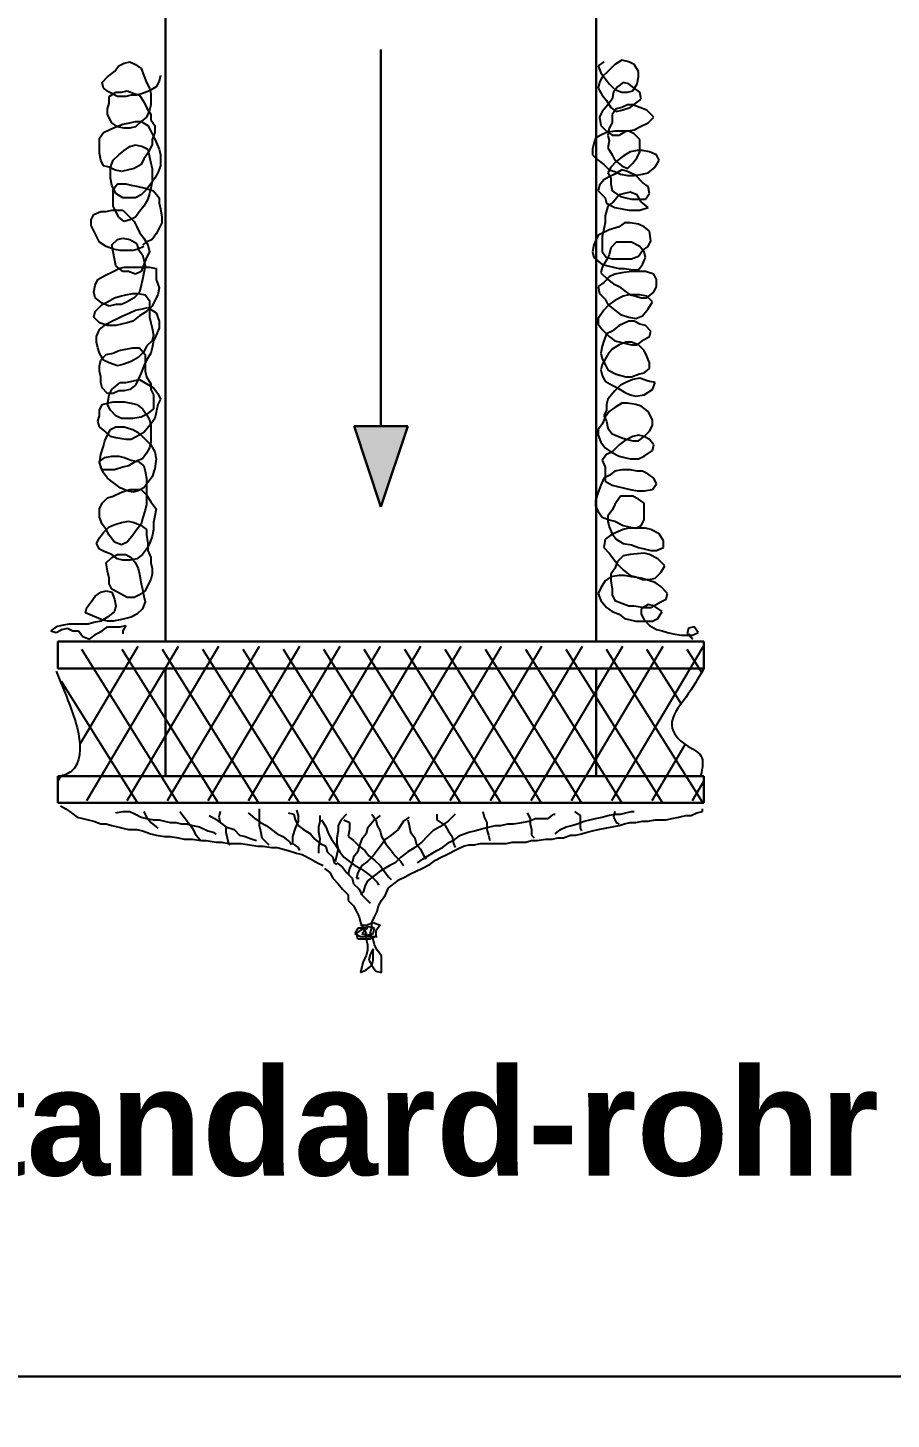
# Model space of a CAD drawing. Extents: x 159 to 725, y 98 to 296.
# Drawn here: x 551.1 to 591.2, y 195 to 259.7 of the extents above; entities that cross this region are included whole.
import ezdxf
from ezdxf.enums import TextEntityAlignment as Align

# ---------------------------------------------------------------- set-up
doc = ezdxf.new("R2010")
doc.units = 0
doc.header["$LTSCALE"] = 8
doc.header["$MEASUREMENT"] = 0
doc.layers.get('0').update_dxf_attribs({"linetype": 'CONTINUOUS'})
doc.layers.add('ACOTA', color=1, linetype='CONTINUOUS')
doc.styles.add('style1', font='')
doc.styles.get('style1').set_extended_font_data('Arial', bold=True)

msp = doc.modelspace()

# ---------------------------------------------------------------- hatches: boundary and pattern name
at = {"lineweight": 30}
msp.add_hatch(color=256, dxfattribs=at).paths.add_polyline_path([(568.75, 241.149), (567.5, 241.149), (566.25, 241.149), (567.5, 237.399)])

# ---------------------------------------------------------------- linework, layer by layer
for p, q in [((557.5, 231.149), (557.5, 266.149)), ((577.5, 266.149), (577.5, 231.149)), ((567.5, 258.649), (567.5, 241.149)), ((567.5, 237.399), (566.25, 241.149)), ((566.25, 241.149), (567.5, 241.149)), ((567.5, 241.149), (568.75, 241.149)), ((568.75, 241.149), (567.5, 237.399)), ((582.5, 231.149), (552.5, 231.149)), ((552.5, 231.149), (552.5, 229.899)), ((582.5, 229.899), (582.5, 231.149)), ((552.5, 229.899), (582.5, 229.899)), ((557.5, 224.899), (557.5, 229.899)), ((577.5, 229.899), (577.5, 224.899)), ((582.5, 229.899), (582.5, 229.899)), ((582.5, 224.899), (552.5, 224.899)), ((552.5, 224.899), (552.5, 223.649)), ((582.5, 223.649), (582.5, 224.899)), ((552.5, 223.649), (582.5, 223.649)), ((577.5, 223.649), (557.5, 223.649)), ((582.5, 223.649), (582.5, 223.649))]:
    msp.add_line(p, q, dxfattribs=at)
at = {"color": 7}
for points in [[(620, 296), (515, 296), (515, 197), (620, 197)], [(620, 197), (515, 197), (515, 98), (620, 98)]]:
    msp.add_lwpolyline(points, close=True, dxfattribs=at)
at = {"layer": 'ACOTA', "color": 7, "lineweight": 25}
for p, q in [((555.324, 257.893), (555.582, 258.022)), ((555.582, 258.022), (555.841, 258.086)), ((555.841, 258.086), (556.099, 257.957)), ((556.099, 257.957), (556.357, 257.764)), ((577.845, 258.086), (577.587, 257.893)), ((578.361, 257.957), (578.038, 257.635)), ((578.684, 258.151), (578.361, 257.957)), ((579.006, 258.086), (578.684, 258.151)), ((579.265, 257.957), (579.006, 258.086)), ((579.458, 257.635), (579.265, 257.957)), ((554.55, 257.119), (554.808, 257.377)), ((554.808, 257.377), (555.131, 257.635)), ((555.131, 257.635), (555.324, 257.893)), ((556.357, 257.764), (556.486, 257.441)), ((556.486, 257.441), (556.615, 257.119)), ((557.26, 257.441), (557.196, 257.183)), ((577.587, 257.893), (577.716, 257.57)), ((577.78, 257.377), (577.651, 257.119)), ((577.716, 257.57), (577.909, 257.312)), ((578.038, 257.635), (577.78, 257.377)), ((577.909, 257.312), (578.103, 257.054)), ((579.394, 257.054), (579.458, 257.377)), ((579.458, 257.377), (579.458, 257.635)), ((554.615, 256.861), (554.55, 257.119)), ((554.873, 256.667), (554.615, 256.861)), ((555.26, 256.474), (554.873, 256.667)), ((554.873, 256.474), (555.195, 256.667)), ((555.195, 256.667), (555.453, 256.667)), ((555.453, 256.667), (555.712, 256.732)), ((555.712, 256.732), (556.034, 256.603)), ((556.744, 256.732), (556.421, 256.603)), ((556.615, 257.119), (556.744, 256.861)), ((557.067, 256.925), (556.744, 256.732)), ((556.744, 256.861), (556.809, 256.603)), ((557.196, 257.183), (557.067, 256.925)), ((577.651, 257.119), (577.587, 256.861)), ((577.587, 256.861), (577.78, 256.538)), ((578.103, 257.054), (578.361, 256.796)), ((578.297, 256.667), (578.232, 256.345)), ((578.49, 256.925), (578.297, 256.667)), ((578.361, 256.796), (578.684, 256.667)), ((578.748, 257.119), (578.49, 256.925)), ((578.684, 256.667), (578.942, 256.667)), ((579.006, 257.054), (578.748, 257.119)), ((578.942, 256.667), (579.2, 256.732)), ((579.265, 256.861), (579.006, 257.054)), ((579.2, 256.732), (579.394, 257.054)), ((579.523, 256.667), (579.265, 256.861)), ((579.587, 256.345), (579.523, 256.667)), ((554.808, 255.893), (554.873, 256.151)), ((554.873, 256.151), (554.873, 256.474)), ((555.647, 256.474), (555.26, 256.474)), ((555.905, 256.538), (555.647, 256.474)), ((556.163, 256.538), (555.905, 256.538)), ((556.034, 256.603), (556.292, 256.538)), ((556.421, 256.603), (556.163, 256.538)), ((556.292, 256.538), (556.486, 256.216)), ((556.486, 256.216), (556.615, 255.958)), ((556.809, 256.087), (556.744, 255.829)), ((556.809, 256.603), (556.809, 256.087)), ((577.78, 256.538), (577.974, 256.28)), ((578.038, 256.087), (577.78, 255.764)), ((577.974, 256.28), (578.168, 255.958)), ((578.232, 256.345), (578.038, 256.087)), ((578.942, 256.087), (578.684, 255.958)), ((579.2, 256.087), (578.942, 256.087)), ((579.071, 255.958), (579.329, 256.151)), ((579.523, 255.958), (579.2, 256.087)), ((579.329, 256.151), (579.587, 256.345)), ((554.808, 255.635), (554.808, 255.893)), ((555.002, 255.248), (554.808, 255.635)), ((556.615, 255.506), (556.357, 255.313)), ((556.615, 255.958), (556.809, 255.635)), ((556.744, 255.829), (556.615, 255.506)), ((556.809, 255.635), (556.809, 255.377)), ((556.809, 255.377), (557.002, 255.119)), ((577.78, 255.764), (577.651, 255.506)), ((577.651, 255.506), (577.716, 255.119)), ((578.168, 255.958), (578.426, 255.764)), ((578.426, 255.893), (578.232, 255.635)), ((578.232, 255.635), (578.232, 255.248)), ((578.684, 255.958), (578.426, 255.893)), ((578.426, 255.764), (578.684, 255.829)), ((578.684, 255.829), (579.071, 255.958)), ((579.845, 255.829), (579.523, 255.958)), ((580.168, 255.506), (579.845, 255.829)), ((579.91, 255.248), (580.168, 255.506)), ((554.421, 254.538), (554.615, 254.796)), ((554.615, 254.796), (554.873, 254.925)), ((554.873, 254.925), (555.195, 255.054)), ((555.26, 255.054), (555.002, 255.248)), ((555.195, 255.054), (555.518, 255.184)), ((555.582, 254.99), (555.26, 255.054)), ((555.518, 255.184), (555.841, 255.248)), ((555.841, 254.99), (555.582, 254.99)), ((555.841, 255.248), (556.099, 255.313)), ((556.099, 255.054), (555.841, 254.99)), ((556.357, 255.313), (556.099, 255.054)), ((556.099, 255.313), (556.357, 255.313)), ((556.357, 255.313), (556.679, 255.119)), ((556.679, 255.119), (556.809, 254.861)), ((556.809, 254.861), (556.938, 254.603)), ((557.002, 254.796), (556.873, 254.474)), ((557.002, 255.119), (557.002, 254.796)), ((577.716, 255.119), (577.974, 254.861)), ((577.974, 254.796), (577.716, 254.667)), ((577.974, 254.861), (578.232, 254.667)), ((578.361, 254.861), (577.974, 254.796)), ((578.103, 254.99), (578.038, 254.667)), ((578.232, 255.248), (578.103, 254.99)), ((579.006, 254.861), (578.361, 254.861)), ((578.555, 254.667), (578.877, 254.861)), ((578.877, 254.861), (579.265, 254.925)), ((579.265, 254.732), (579.006, 254.861)), ((579.265, 254.925), (579.523, 255.054)), ((579.523, 254.474), (579.265, 254.732)), ((579.523, 255.054), (579.91, 255.248)), ((554.421, 253.829), (554.421, 254.538)), ((555.582, 253.958), (555.841, 254.151)), ((555.841, 254.151), (556.099, 254.216)), ((556.099, 254.216), (556.421, 254.151)), ((556.421, 254.151), (556.679, 254.022)), ((556.873, 254.216), (556.679, 253.829)), ((556.873, 254.474), (556.873, 254.216)), ((556.938, 254.603), (557.067, 254.345)), ((557.067, 254.345), (557.196, 254.022)), ((577.393, 254.28), (577.329, 254.022)), ((577.458, 254.538), (577.393, 254.28)), ((577.716, 254.667), (577.458, 254.538)), ((578.038, 254.667), (578.103, 254.409)), ((578.103, 254.409), (578.038, 254.087)), ((578.038, 254.087), (578.232, 253.764)), ((578.232, 254.667), (578.555, 254.667)), ((579.523, 253.893), (579.523, 254.474)), ((554.485, 253.506), (554.421, 253.829)), ((554.615, 253.248), (554.485, 253.506)), ((554.937, 253.184), (555.066, 253.506)), ((555.066, 253.506), (555.324, 253.764)), ((555.324, 253.764), (555.582, 253.958)), ((556.486, 253.571), (556.357, 253.313)), ((556.679, 253.829), (556.486, 253.571)), ((556.679, 254.022), (556.809, 253.377)), ((557.196, 254.022), (557.26, 253.764)), ((557.26, 253.764), (557.26, 253.248)), ((577.329, 254.022), (577.329, 253.764)), ((577.329, 253.764), (577.587, 253.506)), ((577.587, 253.506), (577.845, 253.313)), ((578.426, 253.442), (578.168, 253.184)), ((578.232, 253.764), (578.361, 253.506)), ((578.361, 253.506), (578.684, 253.248)), ((578.748, 253.7), (578.426, 253.442)), ((579.071, 253.893), (578.748, 253.7)), ((579.394, 253.958), (579.071, 253.893)), ((579.2, 253.377), (579.394, 253.635)), ((579.652, 253.958), (579.394, 253.958)), ((579.394, 253.635), (579.523, 253.893)), ((579.974, 253.893), (579.652, 253.958)), ((580.297, 253.764), (579.974, 253.893)), ((580.232, 253.184), (580.426, 253.506)), ((580.426, 253.506), (580.297, 253.764)), ((554.873, 253.184), (554.615, 253.248)), ((555.131, 253.055), (554.873, 253.184)), ((554.937, 252.668), (554.937, 253.184)), ((555.453, 252.99), (555.131, 253.055)), ((555.776, 253.055), (555.453, 252.99)), ((556.034, 253.119), (555.776, 253.055)), ((556.357, 253.313), (556.034, 253.119)), ((556.809, 253.377), (556.873, 253.119)), ((556.873, 253.119), (556.873, 252.539)), ((557.131, 252.926), (557.002, 252.668)), ((557.26, 253.248), (557.131, 252.926)), ((577.845, 253.313), (578.103, 253.055)), ((578.168, 253.184), (578.038, 252.926)), ((578.038, 252.926), (578.168, 252.668)), ((578.103, 253.055), (578.361, 252.99)), ((578.361, 252.861), (578.103, 252.732)), ((578.684, 253.055), (578.361, 252.861)), ((578.361, 252.99), (578.619, 252.861)), ((578.619, 252.861), (578.942, 252.797)), ((578.684, 253.248), (578.942, 253.119)), ((578.942, 252.99), (578.684, 253.055)), ((578.942, 253.119), (579.2, 253.377)), ((579.329, 252.797), (578.942, 252.99)), ((578.942, 252.797), (579.265, 252.797)), ((579.265, 252.797), (579.652, 252.861)), ((579.652, 252.474), (579.329, 252.797)), ((579.652, 252.861), (579.91, 252.926)), ((579.91, 252.926), (580.232, 253.184)), ((555.002, 252.345), (554.937, 252.668)), ((555.195, 251.958), (555.002, 252.345)), ((555.066, 252.152), (555.26, 252.41)), ((555.066, 251.378), (555.066, 252.152)), ((555.26, 252.41), (555.647, 252.41)), ((555.647, 252.41), (555.905, 252.345)), ((555.905, 252.345), (556.228, 252.281)), ((556.228, 252.281), (556.55, 252.216)), ((556.615, 252.152), (556.357, 251.894)), ((556.55, 252.216), (556.938, 252.087)), ((556.809, 252.41), (556.615, 252.152)), ((556.809, 252.216), (556.744, 251.958)), ((557.002, 252.668), (556.809, 252.41)), ((556.873, 252.539), (556.809, 252.216)), ((577.651, 252.345), (577.587, 252.087)), ((577.845, 252.603), (577.651, 252.345)), ((578.103, 252.732), (577.845, 252.603)), ((578.168, 252.668), (578.168, 252.41)), ((578.168, 252.41), (578.232, 252.087)), ((579.91, 252.281), (579.652, 252.474)), ((579.974, 251.958), (579.91, 252.281)), ((555.518, 251.765), (555.195, 251.958)), ((556.099, 251.765), (555.518, 251.765)), ((556.357, 251.894), (556.099, 251.765)), ((556.679, 251.7), (556.486, 251.378)), ((556.744, 251.958), (556.679, 251.7)), ((556.938, 252.087), (557.196, 251.765)), ((557.196, 251.765), (557.196, 251.507)), ((557.196, 251.507), (557.26, 251.249)), ((577.587, 252.087), (577.909, 251.765)), ((577.909, 251.765), (577.974, 251.507)), ((577.974, 251.507), (578.361, 251.313)), ((578.297, 251.571), (578.038, 251.378)), ((578.232, 252.087), (578.619, 251.829)), ((578.555, 251.894), (578.297, 251.571)), ((578.813, 251.958), (578.555, 251.894)), ((578.619, 251.829), (578.877, 251.765)), ((579.071, 252.023), (578.813, 251.958)), ((578.877, 251.765), (579.135, 251.7)), ((579.394, 251.894), (579.071, 252.023)), ((579.135, 251.7), (579.781, 251.7)), ((579.587, 251.571), (579.394, 251.894)), ((579.91, 251.313), (579.587, 251.571)), ((579.781, 251.7), (579.974, 251.958)), ((554.034, 250.733), (554.163, 250.991)), ((554.163, 250.991), (554.485, 251.12)), ((554.485, 251.12), (554.744, 251.12)), ((554.744, 251.12), (555.002, 251.184)), ((555.002, 251.184), (555.518, 251.184)), ((555.195, 251.12), (555.066, 251.378)), ((555.324, 250.862), (555.195, 251.12)), ((555.582, 250.668), (555.324, 250.862)), ((555.518, 251.184), (555.776, 250.926)), ((555.776, 250.926), (556.034, 250.668)), ((556.099, 250.862), (555.841, 250.733)), ((556.292, 251.12), (556.099, 250.862)), ((556.486, 251.378), (556.292, 251.12)), ((557.26, 251.249), (557.325, 250.862)), ((557.325, 250.862), (557.325, 250.604)), ((578.038, 251.378), (577.909, 250.926)), ((577.909, 250.926), (577.909, 250.604)), ((578.361, 251.313), (578.684, 251.249)), ((578.684, 251.249), (579.006, 251.184)), ((579.006, 251.184), (579.523, 251.184)), ((579.523, 251.184), (579.91, 251.313)), ((554.034, 250.475), (554.034, 250.733)), ((554.421, 249.7), (554.034, 250.475)), ((555.841, 250.733), (555.582, 250.668)), ((556.034, 250.668), (556.163, 250.41)), ((556.163, 250.41), (556.292, 250.152)), ((557.196, 250.345), (557.067, 250.087)), ((557.325, 250.604), (557.196, 250.345)), ((577.909, 250.604), (577.78, 249.958)), ((578.103, 250.281), (577.845, 250.152)), ((578.555, 250.41), (578.103, 250.281)), ((578.813, 250.604), (578.555, 250.41)), ((579.071, 250.604), (578.813, 250.604)), ((579.458, 250.539), (579.071, 250.604)), ((579.716, 250.41), (579.458, 250.539)), ((579.974, 250.216), (579.716, 250.41)), ((580.039, 249.765), (579.974, 250.216)), ((554.744, 249.507), (554.421, 249.7)), ((555.066, 249.378), (554.744, 249.507)), ((555.002, 249.571), (555.26, 249.829)), ((555.066, 249.249), (555.002, 249.571)), ((555.26, 249.829), (555.518, 249.894)), ((555.518, 249.894), (555.841, 249.829)), ((555.841, 249.829), (556.163, 249.636)), ((556.163, 249.636), (556.228, 249.378)), ((556.486, 249.507), (556.228, 249.378)), ((556.292, 250.152), (556.486, 249.894)), ((556.615, 249.7), (556.421, 249.571)), ((556.486, 249.894), (556.679, 249.571)), ((556.873, 249.829), (556.615, 249.7)), ((556.679, 249.571), (556.744, 249.249)), ((557.067, 250.087), (556.873, 249.829)), ((577.393, 249.571), (577.329, 249.249)), ((577.587, 250.023), (577.393, 249.571)), ((577.845, 250.152), (577.587, 250.023)), ((577.78, 249.958), (577.78, 249.249)), ((578.426, 249.7), (578.168, 249.442)), ((579.135, 249.7), (578.426, 249.7)), ((579.523, 249.507), (579.135, 249.7)), ((579.716, 249.249), (579.523, 249.507)), ((579.652, 249.313), (579.91, 249.507)), ((579.91, 249.507), (580.039, 249.765)), ((555.389, 249.313), (555.066, 249.378)), ((555.131, 248.926), (555.066, 249.249)), ((555.195, 248.604), (555.131, 248.926)), ((555.97, 249.313), (555.389, 249.313)), ((556.228, 249.378), (555.97, 249.313)), ((556.228, 249.378), (556.421, 249.12)), ((556.421, 249.12), (556.486, 248.862)), ((556.615, 248.991), (556.486, 248.668)), ((556.486, 248.862), (556.55, 248.604)), ((556.744, 249.249), (556.615, 248.991)), ((577.329, 249.249), (577.393, 248.991)), ((577.393, 248.991), (577.78, 248.668)), ((577.78, 249.249), (577.974, 248.991)), ((577.974, 248.862), (577.78, 248.539)), ((578.103, 249.12), (577.974, 248.862)), ((577.974, 248.991), (578.232, 248.926)), ((578.168, 249.442), (578.103, 249.12)), ((578.232, 248.926), (579.135, 248.926)), ((579.135, 248.926), (579.458, 249.055)), ((579.458, 249.055), (579.652, 249.313)), ((579.652, 248.668), (579.781, 248.991)), ((579.781, 248.991), (579.716, 249.249)), ((554.679, 248.152), (555.066, 248.346)), ((555.066, 248.346), (555.324, 248.475)), ((555.518, 248.346), (555.195, 248.604)), ((555.324, 248.475), (555.582, 248.539)), ((555.776, 248.346), (555.518, 248.346)), ((555.582, 248.539), (556.744, 248.539)), ((556.099, 248.217), (555.776, 248.346)), ((556.357, 248.346), (556.099, 248.217)), ((556.486, 248.668), (556.357, 248.346)), ((556.486, 248.281), (556.421, 247.959)), ((556.55, 248.604), (556.486, 248.281)), ((556.744, 248.539), (557.067, 248.475)), ((557.067, 248.475), (557.067, 247.959)), ((577.78, 248.539), (577.716, 248.281)), ((577.716, 248.281), (578.038, 247.959)), ((577.78, 248.668), (578.038, 248.604)), ((578.038, 248.604), (578.297, 248.539)), ((578.361, 248.217), (578.103, 248.088)), ((578.297, 248.539), (578.555, 248.475)), ((578.684, 248.281), (578.361, 248.217)), ((578.555, 248.475), (578.813, 248.475)), ((579.135, 248.346), (578.684, 248.281)), ((578.813, 248.475), (579.2, 248.41)), ((579.781, 248.346), (579.135, 248.346)), ((579.2, 248.41), (579.458, 248.41)), ((579.458, 248.41), (579.652, 248.668)), ((580.168, 248.217), (579.781, 248.346)), ((580.297, 247.959), (580.168, 248.217)), ((554.163, 247.378), (554.227, 247.701)), ((554.227, 247.701), (554.356, 247.959)), ((554.356, 247.959), (554.679, 248.152)), ((556.357, 247.701), (556.292, 247.378)), ((556.421, 247.959), (556.357, 247.701)), ((557.067, 247.959), (557.196, 247.572)), ((557.196, 247.572), (557.131, 247.249)), ((577.845, 247.83), (577.587, 247.636)), ((577.587, 247.636), (577.651, 247.314)), ((578.103, 248.088), (577.845, 247.83)), ((578.038, 247.959), (578.297, 247.765)), ((578.297, 247.765), (578.555, 247.636)), ((578.555, 247.636), (578.813, 247.443)), ((580.168, 247.378), (580.297, 247.636)), ((580.297, 247.636), (580.297, 247.959)), ((554.227, 247.12), (554.163, 247.378)), ((554.55, 246.862), (554.227, 247.12)), ((554.55, 246.798), (554.808, 246.927)), ((554.808, 246.927), (555.131, 247.12)), ((555.131, 247.12), (555.389, 247.185)), ((555.389, 247.185), (555.647, 247.249)), ((555.712, 246.927), (555.453, 246.798)), ((555.647, 247.249), (555.97, 247.314)), ((556.034, 247.12), (555.712, 246.927)), ((555.97, 247.314), (556.228, 247.314)), ((556.292, 247.378), (556.034, 247.12)), ((556.228, 247.314), (556.55, 247.249)), ((556.55, 247.249), (556.744, 246.991)), ((556.744, 246.991), (556.744, 246.217)), ((557.002, 246.991), (556.873, 246.733)), ((557.131, 247.249), (557.002, 246.991)), ((577.651, 247.314), (577.909, 247.056)), ((577.909, 247.056), (578.038, 246.798)), ((578.361, 246.991), (578.103, 246.798)), ((578.748, 247.185), (578.361, 246.991)), ((579.006, 247.249), (578.748, 247.185)), ((578.813, 247.443), (579.071, 247.249)), ((579.523, 247.249), (579.006, 247.249)), ((579.071, 247.249), (579.329, 247.185)), ((579.329, 247.185), (579.587, 247.12)), ((579.845, 247.185), (579.523, 247.249)), ((579.587, 247.12), (579.845, 247.12)), ((579.845, 247.12), (580.168, 247.378)), ((580.103, 246.927), (579.845, 247.185)), ((579.91, 246.604), (580.103, 246.927)), ((554.163, 246.217), (554.227, 246.475)), ((554.227, 246.475), (554.55, 246.798)), ((554.873, 246.733), (554.55, 246.862)), ((555.195, 246.798), (554.873, 246.733)), ((555.453, 246.798), (555.195, 246.798)), ((555.26, 246.153), (555.518, 246.282)), ((555.518, 246.282), (555.841, 246.411)), ((555.841, 246.411), (556.099, 246.54)), ((556.292, 246.282), (555.97, 246.024)), ((556.099, 246.54), (556.421, 246.604)), ((556.615, 246.475), (556.292, 246.282)), ((556.421, 246.604), (556.679, 246.669)), ((556.873, 246.733), (556.615, 246.475)), ((556.679, 246.669), (557.067, 246.411)), ((557.067, 246.411), (557.196, 246.024)), ((577.845, 246.54), (577.587, 246.153)), ((578.103, 246.798), (577.845, 246.54)), ((578.038, 246.798), (578.361, 246.54)), ((578.361, 246.54), (578.619, 246.346)), ((578.619, 246.346), (579.006, 246.217)), ((579.329, 246.153), (579.652, 246.282)), ((579.652, 246.282), (579.91, 246.604)), ((554.421, 245.959), (554.163, 246.217)), ((554.292, 245.314), (554.421, 245.636)), ((554.808, 245.83), (554.421, 245.959)), ((554.421, 245.636), (554.744, 245.895)), ((554.744, 245.895), (555.002, 246.024)), ((555.195, 245.83), (554.808, 245.83)), ((555.002, 246.024), (555.26, 246.153)), ((555.453, 245.895), (555.195, 245.83)), ((555.712, 245.959), (555.453, 245.895)), ((555.97, 246.024), (555.712, 245.959)), ((556.744, 246.217), (556.809, 245.959)), ((556.809, 245.959), (556.873, 245.701)), ((556.873, 245.701), (556.938, 245.378)), ((557.196, 245.701), (557.067, 245.378)), ((557.196, 246.024), (557.196, 245.701)), ((577.587, 246.153), (577.587, 245.895)), ((577.587, 245.895), (577.78, 245.636)), ((577.78, 245.636), (578.103, 245.314)), ((578.555, 245.83), (578.232, 245.572)), ((579.006, 246.024), (578.555, 245.83)), ((579.006, 246.217), (579.329, 246.153)), ((579.265, 246.024), (579.006, 246.024)), ((579.523, 245.895), (579.265, 246.024)), ((579.781, 245.83), (579.523, 245.895)), ((580.039, 245.572), (579.781, 245.83)), ((554.292, 245.056), (554.292, 245.314)), ((554.356, 244.798), (554.292, 245.056)), ((556.873, 245.12), (556.615, 244.862)), ((556.938, 245.378), (556.873, 245.12)), ((556.938, 245.12), (556.873, 244.798)), ((557.067, 245.378), (556.938, 245.12)), ((577.845, 245.12), (577.78, 244.862)), ((577.974, 245.443), (577.845, 245.12)), ((578.232, 245.572), (577.974, 245.443)), ((578.103, 245.314), (578.361, 245.12)), ((578.361, 245.12), (578.619, 245.056)), ((578.877, 245.056), (578.555, 244.927)), ((578.619, 245.056), (578.877, 244.991)), ((579.135, 245.056), (578.877, 245.056)), ((578.877, 244.991), (579.135, 244.927)), ((579.458, 244.927), (579.135, 245.056)), ((579.394, 244.927), (579.716, 245.185)), ((579.716, 245.185), (579.974, 245.314)), ((579.974, 245.314), (580.039, 245.572)), ((554.421, 244.54), (554.356, 244.798)), ((554.615, 244.217), (554.421, 244.54)), ((554.485, 244.217), (554.744, 244.475)), ((554.744, 244.475), (555.066, 244.54)), ((555.066, 244.54), (555.324, 244.669)), ((555.324, 244.669), (555.647, 244.733)), ((555.647, 244.733), (555.97, 244.798)), ((556.228, 244.346), (555.905, 244.153)), ((555.97, 244.798), (556.292, 244.798)), ((556.486, 244.604), (556.228, 244.346)), ((556.292, 244.798), (556.55, 244.475)), ((556.615, 244.862), (556.486, 244.604)), ((556.55, 244.475), (556.55, 243.701)), ((556.809, 244.54), (556.615, 244.217)), ((556.873, 244.798), (556.809, 244.54)), ((577.78, 244.862), (577.716, 244.54)), ((577.716, 244.54), (577.78, 244.282)), ((578.038, 244.475), (577.78, 244.024)), ((578.232, 244.733), (578.038, 244.475)), ((578.555, 244.927), (578.232, 244.733)), ((579.135, 244.927), (579.394, 244.927)), ((579.716, 244.669), (579.458, 244.927)), ((579.845, 244.411), (579.716, 244.669)), ((579.974, 244.088), (579.845, 244.411)), ((554.421, 243.959), (554.485, 244.217)), ((554.421, 243.701), (554.421, 243.959)), ((554.485, 243.443), (554.421, 243.701)), ((554.873, 244.088), (554.615, 244.217)), ((555.26, 243.959), (554.873, 244.088)), ((555.518, 244.024), (555.26, 243.959)), ((555.905, 244.153), (555.518, 244.024)), ((556.486, 243.959), (556.357, 243.637)), ((556.615, 244.217), (556.486, 243.959)), ((556.55, 243.701), (556.615, 243.443)), ((577.78, 244.024), (577.716, 243.766)), ((577.716, 243.766), (577.78, 243.508)), ((577.78, 244.282), (577.909, 244.024)), ((577.909, 244.024), (578.038, 243.766)), ((578.038, 243.766), (578.426, 243.572)), ((579.716, 243.637), (579.974, 243.83)), ((579.974, 243.83), (579.974, 244.088)), ((554.485, 243.185), (554.485, 243.443)), ((554.55, 242.927), (554.485, 243.185)), ((555.002, 242.863), (555.389, 243.185)), ((555.389, 243.185), (555.647, 243.185)), ((555.647, 243.185), (556.292, 243.314)), ((556.099, 243.056), (555.841, 242.863)), ((556.228, 243.314), (556.099, 243.056)), ((556.357, 243.637), (556.228, 243.314)), ((556.292, 243.314), (556.938, 242.927)), ((556.615, 243.443), (556.809, 243.121)), ((556.809, 243.121), (556.809, 242.863)), ((577.78, 243.508), (577.909, 243.25)), ((577.909, 243.25), (578.232, 243.056)), ((578.232, 243.056), (578.49, 242.927)), ((578.619, 243.056), (578.361, 242.798)), ((578.426, 243.572), (578.877, 243.443)), ((578.877, 243.185), (578.619, 243.056)), ((578.877, 243.443), (579.135, 243.443)), ((579.2, 243.314), (578.877, 243.185)), ((579.135, 243.443), (579.458, 243.572)), ((579.523, 243.379), (579.2, 243.314)), ((579.458, 243.572), (579.716, 243.637)), ((579.91, 243.25), (579.523, 243.379)), ((580.232, 243.185), (579.91, 243.25)), ((580.103, 242.863), (580.232, 243.185)), ((554.808, 242.669), (554.55, 242.927)), ((555.066, 242.669), (554.808, 242.669)), ((554.808, 242.153), (554.873, 242.605)), ((554.873, 242.605), (555.002, 242.863)), ((555.324, 242.798), (555.066, 242.669)), ((555.582, 242.798), (555.324, 242.798)), ((555.841, 242.863), (555.582, 242.798)), ((556.809, 242.863), (556.938, 242.605)), ((556.938, 242.927), (557.131, 242.669)), ((556.938, 242.605), (556.938, 241.96)), ((557.131, 242.669), (557.26, 242.411)), ((557.26, 242.411), (557.131, 242.153)), ((578.038, 242.411), (577.974, 242.153)), ((578.361, 242.798), (578.038, 242.411)), ((578.49, 242.927), (578.813, 242.734)), ((578.813, 242.734), (579.071, 242.605)), ((579.071, 242.605), (579.329, 242.54)), ((579.329, 242.54), (579.716, 242.605)), ((579.716, 242.605), (580.103, 242.863)), ((554.421, 241.895), (554.55, 242.153)), ((554.421, 241.637), (554.421, 241.895)), ((554.55, 242.153), (554.808, 242.218)), ((554.808, 242.218), (555.066, 242.282)), ((554.937, 241.895), (554.808, 242.153)), ((555.195, 241.637), (554.937, 241.895)), ((555.066, 242.282), (555.582, 242.282)), ((555.582, 242.282), (555.905, 242.218)), ((555.905, 242.218), (556.163, 242.153)), ((556.163, 242.153), (556.421, 241.96)), ((556.421, 241.96), (556.615, 241.702)), ((556.938, 241.96), (556.615, 241.702)), ((557.131, 242.153), (557.002, 241.508)), ((577.974, 241.895), (577.845, 241.637)), ((578.103, 241.831), (577.909, 241.573)), ((577.974, 242.153), (577.974, 241.895)), ((578.361, 242.024), (578.103, 241.831)), ((578.684, 242.218), (578.361, 242.024)), ((578.942, 242.218), (578.684, 242.218)), ((579.329, 242.153), (578.942, 242.218)), ((579.587, 242.089), (579.329, 242.153)), ((579.91, 241.831), (579.587, 242.089)), ((580.103, 241.444), (579.91, 241.831)), ((554.356, 241.379), (554.421, 241.637)), ((554.421, 241.121), (554.356, 241.379)), ((554.679, 240.927), (554.421, 241.121)), ((554.937, 240.992), (555.195, 241.121)), ((555.453, 241.508), (555.195, 241.637)), ((555.195, 241.121), (555.582, 241.121)), ((555.97, 241.508), (555.453, 241.508)), ((555.582, 241.121), (555.97, 240.992)), ((556.357, 241.573), (555.97, 241.508)), ((556.615, 241.702), (556.357, 241.573)), ((556.809, 241.25), (556.486, 240.863)), ((556.615, 241.702), (556.744, 241.444)), ((556.744, 241.444), (556.809, 241.186)), ((557.002, 241.508), (556.809, 241.25)), ((556.809, 241.186), (556.809, 240.411)), ((577.78, 241.25), (577.587, 240.992)), ((577.909, 241.573), (577.78, 241.25)), ((577.845, 241.637), (577.974, 241.379)), ((577.974, 241.379), (578.038, 241.057)), ((579.974, 240.927), (580.103, 241.186)), ((580.103, 241.186), (580.103, 241.444)), ((554.615, 240.218), (554.679, 240.476)), ((554.937, 240.669), (554.679, 240.927)), ((554.679, 240.476), (554.808, 240.734)), ((554.808, 240.734), (554.937, 240.992)), ((555.195, 240.605), (554.937, 240.669)), ((555.647, 240.54), (555.195, 240.605)), ((555.905, 240.54), (555.647, 240.54)), ((556.163, 240.669), (555.905, 240.54)), ((555.97, 240.992), (556.228, 240.863)), ((556.486, 240.863), (556.163, 240.669)), ((556.228, 240.863), (556.486, 240.605)), ((556.486, 240.605), (556.809, 240.282)), ((577.587, 240.992), (577.587, 240.734)), ((577.587, 240.734), (577.716, 240.411)), ((578.038, 241.057), (578.232, 240.798)), ((578.232, 240.798), (578.684, 240.605)), ((578.813, 240.476), (578.555, 240.282)), ((578.684, 240.605), (578.942, 240.54)), ((579.2, 240.669), (578.813, 240.476)), ((578.942, 240.54), (579.2, 240.476)), ((579.458, 240.734), (579.2, 240.669)), ((579.2, 240.476), (579.458, 240.476)), ((579.716, 240.669), (579.458, 240.734)), ((579.458, 240.476), (579.716, 240.669)), ((579.716, 240.669), (579.974, 240.927)), ((579.974, 240.54), (579.716, 240.669)), ((580.168, 240.282), (579.974, 240.54)), ((554.421, 239.444), (554.485, 239.831)), ((554.485, 239.831), (554.615, 240.218)), ((556.615, 239.895), (556.421, 239.637)), ((556.744, 240.153), (556.615, 239.895)), ((556.809, 240.411), (556.744, 240.153)), ((556.809, 240.282), (557.002, 239.96)), ((557.002, 239.96), (557.067, 239.637)), ((577.716, 240.411), (577.909, 240.153)), ((577.974, 239.831), (577.78, 239.573)), ((577.909, 240.153), (578.168, 239.96)), ((578.232, 239.96), (577.974, 239.831)), ((578.168, 239.96), (578.555, 239.766)), ((578.555, 240.282), (578.232, 239.96)), ((579.716, 239.766), (580.103, 240.024)), ((580.103, 240.024), (580.168, 240.282)), ((554.421, 239.508), (554.679, 239.702)), ((554.485, 239.25), (554.421, 239.508)), ((554.55, 239.121), (554.421, 239.444)), ((554.615, 238.992), (554.485, 239.25)), ((554.679, 239.702), (555.002, 239.766)), ((555.002, 239.766), (555.324, 239.766)), ((555.518, 239.25), (555.131, 239.121)), ((555.324, 239.766), (555.582, 239.702)), ((555.776, 239.315), (555.518, 239.25)), ((555.582, 239.702), (555.905, 239.573)), ((556.099, 239.508), (555.776, 239.315)), ((555.905, 239.573), (556.228, 239.508)), ((556.421, 239.637), (556.099, 239.508)), ((556.228, 239.508), (556.486, 239.315)), ((556.486, 239.315), (556.55, 239.057)), ((557.002, 239.186), (556.873, 238.799)), ((557.067, 239.637), (557.002, 239.186)), ((577.78, 239.573), (577.909, 239.25)), ((577.909, 239.25), (577.909, 238.605)), ((578.555, 239.766), (578.813, 239.702)), ((578.813, 239.702), (579.071, 239.637)), ((579.071, 239.637), (579.458, 239.637)), ((579.458, 239.637), (579.716, 239.766)), ((555.131, 239.121), (554.55, 239.121)), ((554.808, 238.734), (554.615, 238.992)), ((555.066, 238.541), (554.808, 238.734)), ((555.389, 238.283), (555.066, 238.541)), ((556.679, 238.541), (556.486, 238.283)), ((556.55, 239.057), (556.615, 238.734)), ((556.615, 238.734), (556.615, 237.509)), ((556.873, 238.799), (556.679, 238.541)), ((577.845, 238.734), (577.716, 238.412)), ((578.103, 238.863), (577.845, 238.734)), ((577.909, 238.605), (578.232, 238.412)), ((578.361, 239.057), (578.103, 238.863)), ((578.684, 239.121), (578.361, 239.057)), ((579.071, 239.121), (578.684, 239.121)), ((579.394, 239.057), (579.071, 239.121)), ((579.652, 239.057), (579.394, 239.057)), ((579.91, 238.928), (579.652, 239.057)), ((580.168, 238.734), (579.91, 238.928)), ((580.297, 238.476), (580.168, 238.734)), ((554.808, 237.831), (555.066, 237.896)), ((555.066, 237.896), (555.453, 238.089)), ((555.712, 238.154), (555.389, 238.283)), ((555.453, 238.089), (555.841, 238.218)), ((555.97, 238.089), (555.712, 238.154)), ((555.841, 238.218), (556.357, 238.218)), ((556.228, 238.154), (555.97, 238.089)), ((556.486, 238.283), (556.228, 238.154)), ((556.357, 238.218), (556.615, 237.96)), ((556.615, 237.96), (556.809, 237.638)), ((577.587, 238.089), (577.458, 237.702)), ((577.716, 238.412), (577.587, 238.089)), ((578.232, 238.412), (578.49, 238.347)), ((578.619, 237.896), (578.361, 237.509)), ((578.49, 238.347), (578.748, 238.283)), ((579.2, 237.896), (578.619, 237.896)), ((578.748, 238.283), (579.071, 238.218)), ((579.071, 238.218), (579.394, 238.154)), ((579.458, 237.767), (579.2, 237.896)), ((579.394, 238.154), (579.716, 238.154)), ((579.716, 238.154), (580.103, 238.218)), ((580.103, 238.218), (580.297, 238.476)), ((554.421, 237.315), (554.55, 237.573)), ((554.421, 236.928), (554.421, 237.315)), ((554.55, 237.573), (554.808, 237.831)), ((556.55, 237.251), (556.421, 236.864)), ((556.615, 237.509), (556.55, 237.251)), ((556.809, 237.638), (557.067, 237.315)), ((557.067, 237.315), (557.002, 236.993)), ((577.458, 237.702), (577.458, 237.444)), ((577.458, 237.444), (577.587, 237.186)), ((578.232, 237.251), (578.038, 236.993)), ((578.361, 237.509), (578.232, 237.251)), ((579.716, 237.573), (579.458, 237.767)), ((579.716, 236.799), (579.716, 237.573)), ((554.55, 236.606), (554.421, 236.928)), ((554.744, 236.347), (554.55, 236.606)), ((554.873, 236.477), (555.195, 236.606)), ((555.195, 236.606), (555.453, 236.67)), ((555.453, 236.67), (555.776, 236.735)), ((555.776, 236.735), (556.034, 236.67)), ((556.034, 236.67), (556.357, 236.541)), ((556.357, 236.606), (556.163, 236.347)), ((556.421, 236.864), (556.357, 236.606)), ((557.002, 236.993), (556.938, 236.67)), ((556.938, 236.67), (556.938, 236.347)), ((577.587, 237.186), (577.78, 236.928)), ((577.78, 236.928), (578.103, 236.799)), ((578.038, 236.993), (578.038, 236.735)), ((578.038, 236.735), (578.103, 236.477)), ((578.103, 236.799), (578.361, 236.735)), ((578.361, 236.735), (578.748, 236.541)), ((579.587, 236.541), (579.716, 236.799)), ((554.292, 235.702), (554.421, 235.96)), ((554.421, 235.96), (554.615, 236.218)), ((554.615, 236.218), (554.873, 236.477)), ((554.873, 236.089), (554.744, 236.347)), ((555.131, 235.767), (554.873, 236.089)), ((555.97, 236.089), (555.712, 235.767)), ((556.163, 236.347), (555.97, 236.089)), ((556.357, 236.541), (556.615, 236.347)), ((556.615, 236.347), (556.615, 236.089)), ((556.615, 236.089), (556.679, 235.702)), ((556.873, 236.025), (556.744, 235.702)), ((556.938, 236.347), (556.873, 236.025)), ((578.168, 236.089), (577.909, 235.896)), ((578.103, 236.477), (578.232, 236.154)), ((578.426, 236.218), (578.168, 236.089)), ((578.232, 236.154), (578.426, 235.896)), ((578.748, 236.347), (578.426, 236.218)), ((578.748, 236.541), (579.006, 236.477)), ((579.006, 236.412), (578.748, 236.347)), ((579.006, 236.477), (579.329, 236.412)), ((579.781, 236.412), (579.006, 236.412)), ((579.329, 236.412), (579.587, 236.541)), ((580.039, 236.347), (579.781, 236.412)), ((580.426, 236.154), (580.039, 236.347)), ((580.62, 235.831), (580.426, 236.154)), ((554.421, 235.444), (554.292, 235.702)), ((554.679, 235.315), (554.421, 235.444)), ((555.002, 235.186), (554.679, 235.315)), ((555.453, 235.638), (555.131, 235.767)), ((555.712, 235.767), (555.453, 235.638)), ((556.615, 235.444), (556.421, 235.186)), ((556.744, 235.702), (556.615, 235.444)), ((556.679, 235.702), (556.679, 235.38)), ((556.679, 235.38), (556.809, 235.057)), ((577.909, 235.896), (577.845, 235.509)), ((577.845, 235.509), (578.103, 235.251)), ((578.426, 235.896), (578.748, 235.702)), ((578.748, 235.702), (579.135, 235.638)), ((579.135, 235.638), (579.458, 235.509)), ((579.458, 235.509), (579.781, 235.444)), ((579.781, 235.444), (580.039, 235.38)), ((580.039, 235.38), (580.297, 235.38)), ((580.297, 235.38), (580.62, 235.509)), ((580.62, 235.509), (580.62, 235.831)), ((554.744, 234.799), (555.002, 235.057)), ((554.808, 234.412), (554.744, 234.799)), ((555.26, 234.993), (555.002, 235.186)), ((555.002, 235.057), (555.26, 235.186)), ((555.26, 235.186), (555.647, 235.186)), ((555.518, 234.928), (555.26, 234.993)), ((555.841, 234.928), (555.518, 234.928)), ((555.647, 235.186), (555.905, 235.057)), ((556.163, 234.993), (555.841, 234.928)), ((555.905, 235.057), (556.099, 234.799)), ((556.099, 234.799), (556.228, 234.541)), ((556.421, 235.186), (556.163, 234.993)), ((556.809, 235.057), (556.809, 234.799)), ((556.809, 234.799), (556.873, 234.541)), ((578.103, 235.251), (578.297, 234.993)), ((578.297, 234.993), (578.49, 234.735)), ((578.49, 234.864), (578.361, 234.541)), ((578.748, 235.122), (578.49, 234.864)), ((578.49, 234.735), (578.748, 234.477)), ((579.071, 235.186), (578.748, 235.122)), ((579.716, 235.251), (579.071, 235.186)), ((579.974, 235.186), (579.716, 235.251)), ((580.362, 234.993), (579.974, 235.186)), ((580.684, 234.67), (580.362, 234.993)), ((580.491, 234.348), (580.684, 234.67)), ((554.873, 234.09), (554.808, 234.412)), ((554.873, 233.832), (554.873, 234.09)), ((556.228, 234.541), (556.292, 234.283)), ((556.292, 234.283), (556.357, 233.832)), ((556.809, 234.025), (556.679, 233.767)), ((556.873, 234.283), (556.809, 234.025)), ((556.873, 234.541), (556.873, 234.283)), ((578.168, 234.154), (577.909, 233.961)), ((578.361, 234.541), (578.168, 234.283)), ((578.168, 234.283), (578.168, 233.961)), ((578.555, 234.219), (578.168, 234.154)), ((578.813, 234.219), (578.555, 234.219)), ((578.748, 234.477), (579.071, 234.219)), ((579.135, 234.154), (578.813, 234.219)), ((579.071, 234.219), (579.329, 234.154)), ((579.587, 234.09), (579.135, 234.154)), ((579.329, 234.154), (579.652, 234.025)), ((580.232, 233.896), (579.587, 234.09)), ((579.652, 234.025), (579.974, 234.025)), ((579.974, 234.025), (580.232, 234.09)), ((580.232, 234.09), (580.491, 234.348)), ((554.227, 233.251), (554.485, 233.445)), ((554.485, 233.445), (554.744, 233.509)), ((554.744, 233.509), (555.002, 233.445)), ((555.002, 233.574), (554.873, 233.832)), ((555.26, 233.445), (555.002, 233.574)), ((555.002, 233.445), (555.131, 233.122)), ((555.712, 233.187), (555.26, 233.445)), ((556.55, 233.509), (556.292, 233.316)), ((556.357, 233.832), (556.421, 233.574)), ((556.421, 233.574), (556.486, 233.251)), ((556.679, 233.767), (556.55, 233.509)), ((577.716, 233.638), (577.587, 233.38)), ((577.587, 233.38), (577.716, 233.058)), ((577.909, 233.961), (577.716, 233.638)), ((578.168, 233.961), (578.232, 233.574)), ((578.232, 233.574), (578.232, 233.316)), ((580.491, 233.703), (580.232, 233.896)), ((580.813, 233.38), (580.491, 233.703)), ((580.749, 233.122), (580.813, 233.38)), ((553.776, 232.477), (553.84, 232.735)), ((553.84, 232.735), (554.034, 232.993)), ((554.034, 232.993), (554.227, 233.251)), ((555.131, 233.122), (555.195, 232.8)), ((555.195, 232.8), (555.131, 232.542)), ((556.034, 233.187), (555.712, 233.187)), ((556.292, 233.316), (556.034, 233.187)), ((556.55, 232.993), (556.421, 232.671)), ((556.486, 233.251), (556.55, 232.993)), ((577.716, 233.058), (577.974, 232.735)), ((577.974, 232.735), (578.232, 232.542)), ((578.232, 233.316), (578.361, 233.058)), ((578.361, 233.058), (579.006, 232.8)), ((579.006, 232.8), (579.265, 232.8)), ((579.265, 232.8), (579.716, 232.735)), ((579.91, 232.864), (579.587, 232.671)), ((579.716, 232.735), (580.039, 232.735)), ((580.168, 232.8), (579.91, 232.864)), ((580.039, 232.735), (580.491, 232.993)), ((580.555, 232.542), (580.168, 232.8)), ((580.491, 232.993), (580.749, 233.122)), ((554.098, 232.348), (553.776, 232.477)), ((554.55, 232.155), (554.098, 232.348)), ((554.485, 232.09), (554.163, 232.026)), ((554.808, 232.284), (554.485, 232.09)), ((554.808, 232.09), (554.55, 232.155)), ((555.131, 232.542), (554.808, 232.284)), ((555.066, 232.09), (554.808, 232.09)), ((555.389, 232.155), (555.066, 232.09)), ((555.647, 232.219), (555.389, 232.155)), ((555.905, 232.284), (555.647, 232.219)), ((556.163, 232.413), (555.905, 232.284)), ((556.421, 232.671), (556.163, 232.413)), ((578.232, 232.542), (578.555, 232.413)), ((578.555, 232.413), (578.813, 232.219)), ((578.813, 232.219), (579.071, 232.155)), ((579.071, 232.155), (579.329, 232.09)), ((579.329, 232.09), (580.103, 232.09)), ((579.587, 232.671), (579.587, 232.413)), ((579.587, 232.413), (579.716, 232.155)), ((579.716, 232.155), (579.974, 231.897)), ((580.103, 232.09), (580.362, 232.219)), ((580.362, 232.219), (580.555, 232.542)), ((552.421, 231.832), (552.162, 231.638)), ((552.162, 231.638), (552.421, 231.574)), ((552.679, 231.897), (552.421, 231.832)), ((552.421, 231.574), (552.679, 231.703)), ((553.001, 231.961), (552.679, 231.897)), ((552.679, 231.703), (552.937, 231.768)), ((552.937, 231.768), (553.195, 231.638)), ((553.905, 231.961), (553.001, 231.961)), ((553.195, 231.638), (553.453, 231.638)), ((553.453, 231.638), (553.647, 231.38)), ((554.163, 232.026), (553.905, 231.961)), ((553.969, 231.251), (554.292, 231.509)), ((554.292, 231.509), (554.55, 231.638)), ((554.55, 231.638), (554.808, 231.832)), ((554.808, 231.832), (555.389, 231.832)), ((555.389, 231.832), (555.647, 231.897)), ((555.647, 231.897), (555.518, 231.638)), ((555.518, 231.638), (555.518, 231.509)), ((579.974, 231.897), (580.297, 231.703)), ((580.297, 231.703), (580.555, 231.638)), ((580.555, 231.638), (580.813, 231.574)), ((580.813, 231.574), (581.071, 231.509)), ((581.071, 231.509), (581.458, 231.445)), ((581.458, 231.445), (581.975, 231.445)), ((581.781, 231.768), (581.717, 231.509)), ((581.717, 231.509), (581.975, 231.251)), ((582.039, 231.832), (581.781, 231.768)), ((581.975, 231.251), (581.781, 231.509)), ((581.975, 231.445), (582.233, 231.574)), ((582.233, 231.574), (582.039, 231.832)), ((553.512, 226.364), (556.228, 230.929)), ((553.586, 230.8), (558.038, 223.704)), ((553.647, 231.38), (553.969, 231.251)), ((553.844, 223.769), (558.103, 230.929)), ((555.461, 230.8), (559.913, 223.704)), ((555.719, 223.769), (559.978, 230.929)), ((557.336, 230.8), (561.788, 223.704)), ((557.594, 223.769), (561.853, 230.929)), ((559.211, 230.8), (563.663, 223.704)), ((559.469, 223.769), (563.728, 230.929)), ((561.086, 230.8), (565.538, 223.704)), ((561.344, 223.769), (565.603, 230.929)), ((562.961, 230.8), (567.413, 223.704)), ((563.219, 223.769), (567.478, 230.929)), ((564.836, 230.8), (569.288, 223.704)), ((565.094, 223.769), (569.353, 230.929)), ((566.711, 230.8), (571.163, 223.704)), ((566.969, 223.769), (571.228, 230.929)), ((568.586, 230.8), (573.038, 223.704)), ((568.844, 223.769), (573.103, 230.929)), ((570.461, 230.8), (574.913, 223.704)), ((570.719, 223.769), (574.978, 230.929)), ((572.336, 230.8), (576.788, 223.704)), ((572.594, 223.769), (576.853, 230.929)), ((574.211, 230.8), (578.663, 223.704)), ((574.469, 223.769), (578.728, 230.929)), ((576.086, 230.8), (580.538, 223.704)), ((576.344, 223.769), (580.603, 230.929)), ((577.961, 230.8), (582.413, 223.704)), ((578.219, 223.769), (582.478, 230.929)), ((579.836, 230.8), (581.436, 228.25)), ((581.711, 230.8), (582.39, 229.718)), ((552.652, 229.3), (556.163, 223.704)), ((580.094, 223.769), (581.635, 226.36)), ((552.5, 224.662), (552.638, 224.894)), ((581.969, 223.769), (582.5, 224.662)), ((552.614, 223.511), (552.872, 223.382)), ((552.872, 223.382), (553.13, 223.188)), ((553.13, 223.188), (553.388, 222.995)), ((555.195, 223.188), (555.518, 223.253)), ((555.518, 223.253), (555.841, 223.253)), ((555.841, 223.253), (556.099, 223.124)), ((556.099, 223.124), (556.357, 222.995)), ((556.486, 223.253), (556.615, 222.995)), ((558.164, 223.253), (558.357, 222.995)), ((559.519, 223.059), (559.777, 222.93)), ((560.035, 223.253), (559.97, 222.995)), ((561.326, 223.188), (561.648, 222.93)), ((561.842, 223.382), (561.842, 222.608)), ((563.197, 223.188), (563.455, 223.124)), ((563.455, 223.124), (563.52, 222.866)), ((563.584, 223.317), (563.649, 223.059)), ((563.649, 223.059), (563.649, 222.801)), ((564.681, 222.801), (564.681, 223.059)), ((565.907, 223.124), (565.649, 222.866)), ((567.069, 223.124), (567.262, 222.866)), ((567.456, 223.059), (567.198, 222.866)), ((570.101, 223.124), (570.101, 222.866)), ((570.94, 223.124), (570.618, 222.801)), ((572.231, 223.253), (572.295, 222.995)), ((574.296, 223.188), (574.425, 222.93)), ((575.264, 222.93), (575.522, 223.124)), ((575.522, 223.124), (575.586, 223.124)), ((576.49, 223.253), (576.748, 223.059)), ((576.748, 223.059), (576.748, 222.479)), ((577.78, 222.995), (578.038, 223.059)), ((578.038, 223.059), (578.361, 223.124)), ((578.361, 223.253), (578.297, 222.995)), ((578.361, 223.124), (578.619, 223.124)), ((578.619, 223.124), (578.877, 223.188)), ((578.877, 223.188), (579.135, 223.253)), ((579.135, 223.253), (579.265, 223.253)), ((581.329, 222.995), (581.652, 223.059)), ((581.652, 223.059), (581.91, 223.059)), ((581.91, 223.059), (582.168, 223.188)), ((582.168, 223.188), (582.426, 223.253)), ((582.426, 223.253), (582.426, 223.382)), ((553.388, 222.995), (553.647, 222.93)), ((553.647, 222.93), (553.905, 222.866)), ((553.905, 222.866), (554.163, 222.801)), ((554.163, 222.801), (554.485, 222.672)), ((554.485, 222.672), (554.744, 222.672)), ((554.744, 222.672), (555.002, 222.608)), ((555.002, 222.608), (555.26, 222.543)), ((555.26, 222.543), (555.518, 222.479)), ((555.518, 222.479), (555.776, 222.414)), ((555.776, 222.414), (556.163, 222.414)), ((556.163, 222.414), (556.421, 222.35)), ((556.357, 222.995), (556.615, 222.93)), ((556.615, 222.995), (556.809, 222.737)), ((556.615, 222.93), (556.938, 222.866)), ((556.809, 222.737), (557.067, 222.543)), ((556.938, 222.866), (557.196, 222.866)), ((557.067, 222.543), (557.131, 222.479)), ((557.196, 222.866), (557.454, 222.801)), ((557.454, 222.801), (557.712, 222.737)), ((557.712, 222.737), (557.97, 222.737)), ((557.97, 222.737), (558.228, 222.672)), ((558.228, 222.672), (558.486, 222.672)), ((558.357, 222.995), (558.744, 222.479)), ((558.486, 222.672), (558.744, 222.608)), ((558.744, 222.608), (559.067, 222.543)), ((558.744, 222.479), (558.873, 222.22)), ((559.067, 222.543), (559.454, 222.35)), ((559.777, 222.93), (560.035, 222.737)), ((559.97, 222.995), (560.035, 222.737)), ((560.035, 222.737), (560.293, 222.543)), ((560.035, 222.737), (560.293, 222.543)), ((560.293, 222.543), (560.68, 222.414)), ((560.293, 222.543), (560.293, 222.285)), ((560.68, 222.414), (560.938, 222.156)), ((561.648, 222.93), (561.906, 222.737)), ((561.842, 222.608), (561.906, 222.35)), ((561.906, 222.737), (562.164, 222.608)), ((562.164, 222.608), (562.423, 222.414)), ((562.423, 222.414), (562.681, 222.22)), ((563.52, 222.479), (563.39, 222.091)), ((563.52, 222.866), (563.649, 222.608)), ((563.649, 222.801), (563.52, 222.479)), ((563.649, 222.608), (563.907, 222.414)), ((563.907, 222.414), (564.229, 222.22)), ((564.616, 222.543), (564.681, 222.801)), ((564.616, 222.285), (564.616, 222.543)), ((564.746, 222.866), (564.939, 222.543)), ((564.939, 222.543), (565.068, 222.22)), ((565.649, 222.866), (565.52, 222.608)), ((565.52, 222.608), (565.52, 222.35)), ((565.778, 222.866), (566.036, 222.737)), ((566.036, 222.414), (565.972, 222.091)), ((566.036, 222.737), (566.036, 222.414)), ((566.875, 222.479), (566.81, 222.22)), ((567.198, 222.866), (566.875, 222.479)), ((567.262, 222.866), (567.327, 222.608)), ((567.327, 222.608), (567.456, 222.35)), ((568.295, 222.414), (567.972, 222.156)), ((568.553, 222.801), (568.295, 222.414)), ((568.811, 222.995), (568.553, 222.801)), ((568.746, 222.866), (568.811, 222.608)), ((568.811, 222.608), (568.875, 222.285)), ((570.23, 222.543), (569.908, 222.35)), ((570.101, 222.866), (570.489, 222.608)), ((570.618, 222.801), (570.23, 222.543)), ((570.489, 222.608), (570.618, 222.35)), ((571.844, 222.35), (572.295, 222.479)), ((572.295, 222.995), (572.424, 222.737)), ((572.295, 222.479), (572.554, 222.543)), ((572.424, 222.737), (572.424, 222.414)), ((572.424, 222.414), (572.489, 222.156)), ((572.554, 222.543), (572.812, 222.608)), ((572.812, 222.608), (573.07, 222.608)), ((573.07, 222.608), (573.392, 222.672)), ((573.392, 222.672), (573.651, 222.672)), ((573.651, 222.672), (574.038, 222.737)), ((574.038, 222.737), (574.36, 222.801)), ((574.36, 222.801), (574.683, 222.93)), ((574.425, 222.93), (574.425, 222.672)), ((574.425, 222.672), (574.489, 222.414)), ((574.489, 222.414), (574.489, 222.156)), ((574.683, 222.93), (575.264, 222.93)), ((575.586, 222.22), (575.844, 222.414)), ((575.844, 222.414), (576.103, 222.543)), ((576.103, 222.543), (576.361, 222.608)), ((576.361, 222.608), (576.619, 222.672)), ((576.619, 222.672), (576.941, 222.801)), ((576.748, 222.479), (576.812, 222.35)), ((576.941, 222.801), (577.2, 222.866)), ((577.2, 222.866), (577.458, 222.93)), ((577.329, 222.35), (577.587, 222.414)), ((577.458, 222.93), (577.78, 222.995)), ((577.587, 222.414), (577.909, 222.479)), ((577.909, 222.479), (578.232, 222.543)), ((578.232, 222.543), (578.555, 222.608)), ((578.297, 222.995), (578.426, 222.737)), ((578.426, 222.737), (578.555, 222.672)), ((578.555, 222.608), (578.813, 222.672)), ((578.813, 222.672), (579.071, 222.737)), ((579.071, 222.737), (579.329, 222.737)), ((579.329, 222.737), (579.652, 222.801)), ((579.652, 222.801), (579.91, 222.801)), ((579.91, 222.801), (580.232, 222.866)), ((580.232, 222.866), (580.749, 222.866)), ((580.749, 222.866), (581.007, 222.93)), ((581.007, 222.93), (581.329, 222.995)), ((556.421, 222.35), (556.809, 222.22)), ((556.809, 222.22), (557.067, 222.156)), ((557.067, 222.156), (557.454, 222.091)), ((557.454, 222.091), (557.712, 222.091)), ((557.712, 222.091), (558.099, 222.027)), ((558.099, 222.027), (558.357, 221.962)), ((558.357, 221.962), (558.744, 221.962)), ((558.744, 221.962), (559.132, 221.898)), ((558.873, 222.22), (559.067, 221.962)), ((559.067, 221.962), (559.132, 221.898)), ((559.132, 221.898), (559.39, 221.898)), ((559.39, 221.898), (559.841, 221.833)), ((559.454, 222.35), (559.712, 222.285)), ((559.712, 222.285), (559.841, 222.22)), ((559.841, 221.833), (560.099, 221.833)), ((560.099, 221.833), (560.422, 221.769)), ((560.293, 222.285), (560.358, 222.027)), ((560.358, 222.027), (560.422, 221.769)), ((560.422, 221.769), (561.003, 221.769)), ((560.422, 221.769), (560.487, 221.704)), ((560.938, 222.156), (561.196, 222.091)), ((561.003, 221.769), (561.39, 221.704)), ((561.196, 222.091), (561.519, 221.962)), ((561.519, 221.962), (561.713, 221.898)), ((561.906, 222.35), (561.971, 222.027)), ((561.971, 222.027), (562.229, 221.769)), ((562.229, 221.769), (562.293, 221.704)), ((562.681, 222.22), (562.939, 222.091)), ((562.939, 222.091), (563.261, 221.833)), ((563.261, 221.833), (563.326, 221.704)), ((563.39, 222.091), (563.39, 221.769)), ((563.39, 221.769), (563.649, 221.575)), ((564.229, 222.22), (564.423, 221.962)), ((564.423, 221.962), (564.681, 221.769)), ((564.681, 221.962), (564.616, 222.285)), ((564.616, 221.575), (564.681, 221.962)), ((564.681, 221.769), (564.939, 221.64)), ((565.068, 222.22), (565.197, 221.962)), ((565.197, 221.962), (565.391, 221.704)), ((565.52, 222.35), (565.455, 222.027)), ((565.455, 222.027), (565.455, 221.769)), ((565.455, 221.769), (565.52, 221.511)), ((565.972, 222.091), (566.23, 221.898)), ((566.23, 221.898), (566.488, 221.64)), ((566.617, 221.962), (566.488, 221.64)), ((566.81, 222.22), (566.617, 221.962)), ((567.456, 222.35), (567.52, 222.091)), ((567.52, 222.091), (567.714, 221.769)), ((567.714, 221.962), (567.52, 221.704)), ((567.972, 222.156), (567.714, 221.962)), ((567.714, 221.769), (567.972, 221.446)), ((568.875, 222.285), (569.069, 222.027)), ((569.069, 222.027), (569.134, 221.769)), ((569.392, 221.833), (569.069, 221.575)), ((569.134, 221.769), (569.327, 221.511)), ((569.65, 222.091), (569.392, 221.833)), ((569.908, 222.35), (569.65, 222.091)), ((570.36, 221.575), (570.682, 221.833)), ((570.618, 222.35), (570.811, 222.091)), ((570.682, 221.833), (570.94, 221.962)), ((570.811, 222.091), (570.876, 221.769)), ((570.876, 221.769), (570.94, 221.575)), ((570.94, 221.962), (571.198, 222.156)), ((571.198, 222.156), (571.586, 222.285)), ((571.586, 222.285), (571.844, 222.35)), ((571.844, 221.704), (572.102, 221.769)), ((572.102, 221.769), (573.328, 221.769)), ((572.489, 222.156), (572.554, 221.898)), ((573.328, 221.769), (573.586, 221.833)), ((573.586, 221.833), (574.231, 221.833)), ((574.231, 221.833), (574.489, 221.898)), ((574.489, 222.156), (574.618, 222.027)), ((574.489, 221.898), (574.748, 221.898)), ((574.748, 221.898), (575.135, 221.962)), ((575.135, 221.962), (575.457, 221.962)), ((575.457, 221.962), (575.715, 222.027)), ((575.715, 222.027), (575.974, 222.027)), ((575.974, 222.027), (576.296, 222.156)), ((576.296, 222.156), (576.554, 222.156)), ((576.554, 222.156), (576.812, 222.22)), ((576.812, 222.22), (577.071, 222.285)), ((577.071, 222.285), (577.329, 222.35)), ((561.39, 221.704), (561.777, 221.64)), ((561.777, 221.64), (562.035, 221.64)), ((562.035, 221.64), (562.423, 221.575)), ((562.423, 221.575), (562.681, 221.575)), ((562.681, 221.575), (563.197, 221.446)), ((563.197, 221.446), (563.584, 221.317)), ((563.584, 221.317), (563.842, 221.253)), ((563.649, 221.575), (563.713, 221.446)), ((563.842, 221.253), (564.229, 221.059)), ((564.616, 221.317), (564.616, 221.575)), ((564.939, 221.64), (565.004, 221.382)), ((565.004, 221.382), (565.262, 221.124)), ((565.262, 221.124), (565.326, 220.866)), ((565.391, 221.704), (565.584, 221.382)), ((565.455, 221.253), (565.391, 220.995)), ((565.52, 221.511), (565.455, 221.253)), ((565.584, 221.382), (565.778, 221.124)), ((565.778, 221.124), (566.036, 220.93)), ((566.23, 221.124), (566.165, 220.866)), ((566.423, 221.382), (566.23, 221.124)), ((566.488, 221.64), (566.423, 221.382)), ((566.488, 221.64), (566.746, 221.446)), ((566.746, 221.446), (566.94, 221.188)), ((567.133, 221.188), (566.875, 220.93)), ((566.94, 221.188), (567.198, 220.995)), ((567.327, 221.446), (567.133, 221.188)), ((567.52, 221.704), (567.327, 221.446)), ((567.972, 221.446), (568.166, 221.188)), ((568.166, 221.188), (568.424, 220.93)), ((568.424, 221.124), (568.166, 220.866)), ((568.746, 221.382), (568.424, 221.124)), ((569.069, 221.575), (568.746, 221.382)), ((569.327, 221.511), (569.456, 221.253)), ((569.456, 221.253), (569.585, 221.059)), ((569.456, 221.059), (569.779, 221.253)), ((569.779, 221.253), (570.101, 221.446)), ((570.037, 220.995), (570.295, 221.124)), ((570.101, 221.446), (570.36, 221.575)), ((570.295, 221.124), (570.553, 221.253)), ((570.553, 221.253), (571.069, 221.511)), ((571.069, 221.511), (571.327, 221.64)), ((571.327, 221.64), (571.586, 221.704)), ((571.586, 221.704), (571.844, 221.704)), ((564.229, 221.059), (564.552, 220.866)), ((564.552, 220.866), (564.81, 220.737)), ((564.875, 220.608), (565.133, 220.414)), ((565.326, 220.866), (565.455, 220.801)), ((565.391, 220.995), (565.391, 220.93)), ((565.455, 220.866), (565.713, 220.672)), ((565.713, 220.672), (565.907, 220.414)), ((566.036, 220.608), (565.972, 220.35)), ((566.036, 220.93), (566.294, 220.737)), ((566.165, 220.866), (566.036, 220.608)), ((566.294, 220.737), (566.552, 220.608)), ((566.617, 220.737), (566.423, 220.414)), ((566.552, 220.608), (566.81, 220.414)), ((566.875, 220.93), (566.617, 220.737)), ((567.198, 220.995), (567.456, 220.737)), ((567.456, 220.479), (567.198, 220.285)), ((567.907, 220.737), (567.456, 220.479)), ((567.456, 220.737), (567.649, 220.479)), ((567.649, 220.479), (567.843, 220.221)), ((568.166, 220.866), (567.907, 220.737)), ((568.424, 220.93), (568.553, 220.737)), ((568.875, 220.35), (569.392, 220.608)), ((569.198, 220.866), (569.456, 221.059)), ((569.392, 220.608), (569.779, 220.801)), ((569.779, 220.801), (570.037, 220.995)), ((565.133, 220.414), (565.262, 220.156)), ((565.262, 220.156), (565.52, 219.898)), ((565.52, 219.898), (565.713, 219.64)), ((565.907, 220.414), (566.165, 220.156)), ((565.972, 220.35), (566.036, 220.35)), ((566.165, 220.156), (566.23, 219.898)), ((566.23, 219.898), (566.488, 219.64)), ((566.423, 220.414), (566.359, 220.156)), ((566.359, 220.156), (566.488, 220.156)), ((566.875, 220.027), (566.746, 219.769)), ((566.81, 220.414), (567.069, 220.221)), ((567.198, 220.285), (566.875, 220.027)), ((567.069, 220.221), (567.327, 219.963)), ((567.327, 219.963), (567.391, 219.834)), ((567.843, 220.221), (567.972, 220.092)), ((567.843, 219.705), (568.101, 219.898)), ((568.101, 219.898), (568.359, 220.092)), ((568.359, 220.092), (568.617, 220.221)), ((568.617, 220.221), (568.875, 220.35)), ((565.713, 219.64), (565.972, 219.382)), ((565.972, 219.382), (565.972, 219.124)), ((566.488, 219.64), (566.617, 219.382)), ((566.681, 219.511), (566.552, 219.382)), ((566.617, 219.382), (566.875, 219.124)), ((566.746, 219.769), (566.681, 219.511)), ((567.52, 219.124), (567.714, 219.382)), ((567.714, 219.382), (567.843, 219.705)), ((565.972, 219.124), (566.23, 218.866)), ((566.23, 218.866), (566.359, 218.608)), ((566.359, 218.608), (566.488, 218.35)), ((566.875, 219.124), (567.004, 218.995)), ((567.198, 218.35), (567.327, 218.608)), ((567.327, 218.608), (567.391, 218.866)), ((567.391, 218.866), (567.52, 219.124)), ((566.423, 217.834), (566.294, 217.576)), ((566.681, 217.834), (566.423, 217.834)), ((566.488, 218.35), (566.552, 218.092)), ((566.552, 218.092), (566.681, 217.834)), ((566.552, 217.963), (566.81, 217.963)), ((566.617, 217.77), (566.875, 217.834)), ((566.875, 217.834), (566.617, 217.576)), ((566.94, 217.899), (566.681, 217.834)), ((566.681, 217.834), (566.81, 217.576)), ((566.81, 217.963), (567.133, 218.092)), ((567.198, 217.834), (566.94, 217.899)), ((567.004, 217.576), (567.069, 217.834)), ((567.069, 218.092), (567.198, 218.35)), ((567.069, 217.834), (567.069, 218.092)), ((567.133, 218.092), (567.456, 217.963)), ((567.133, 217.576), (567.198, 217.834)), ((567.456, 217.963), (567.262, 217.705)), ((566.294, 217.576), (566.552, 217.447)), ((566.359, 217.576), (566.617, 217.77)), ((566.423, 217.318), (566.359, 217.576)), ((567.004, 217.318), (566.423, 217.318)), ((566.552, 217.447), (567.327, 217.447)), ((566.617, 217.576), (566.875, 217.511)), ((566.81, 217.576), (566.81, 217.318)), ((566.81, 217.318), (566.875, 217.06)), ((566.875, 217.511), (567.133, 217.576)), ((567.133, 217.318), (567.004, 217.576)), ((567.262, 217.447), (567.004, 217.318)), ((567.198, 217.06), (567.133, 217.318)), ((567.262, 217.705), (567.262, 217.447)), ((566.81, 216.544), (566.681, 216.286)), ((566.875, 216.802), (566.81, 216.544)), ((566.875, 217.06), (566.875, 216.802)), ((567.004, 216.608), (566.94, 216.35)), ((567.133, 216.866), (567.004, 216.608)), ((567.133, 216.35), (567.133, 216.866)), ((567.327, 216.802), (567.198, 217.06)), ((567.52, 216.544), (567.327, 216.802)), ((567.52, 215.77), (567.52, 216.544)), ((566.681, 216.286), (566.552, 215.77)), ((566.552, 215.77), (566.81, 215.899)), ((566.81, 215.899), (567.069, 216.092)), ((566.94, 216.35), (567.069, 216.092)), ((567.069, 216.092), (567.133, 216.35)), ((567.069, 216.092), (567.262, 215.834)), ((567.262, 215.834), (567.52, 215.77))]:
    msp.add_line(p, q, dxfattribs=at)
for points in [[(552.421, 229.768), (553.13, 227.962), (553.453, 226.865), (553.13, 225.123), (552.55, 224.865)], [(582.491, 229.897), (581.652, 228.542), (581.007, 227.252), (581.652, 226.349), (582.362, 225.833), (582.362, 224.93)]]:
    msp.add_spline(points, degree=3, dxfattribs=at)

# ---------------------------------------------------------------- texts
at = {"color": 7, "style": 'style1'}
msp.add_text('Standard-rohr', height=5, dxfattribs=at).set_placement((567.339, 206.339), align=Align.CENTER)

doc.saveas('drawing.dxf')
